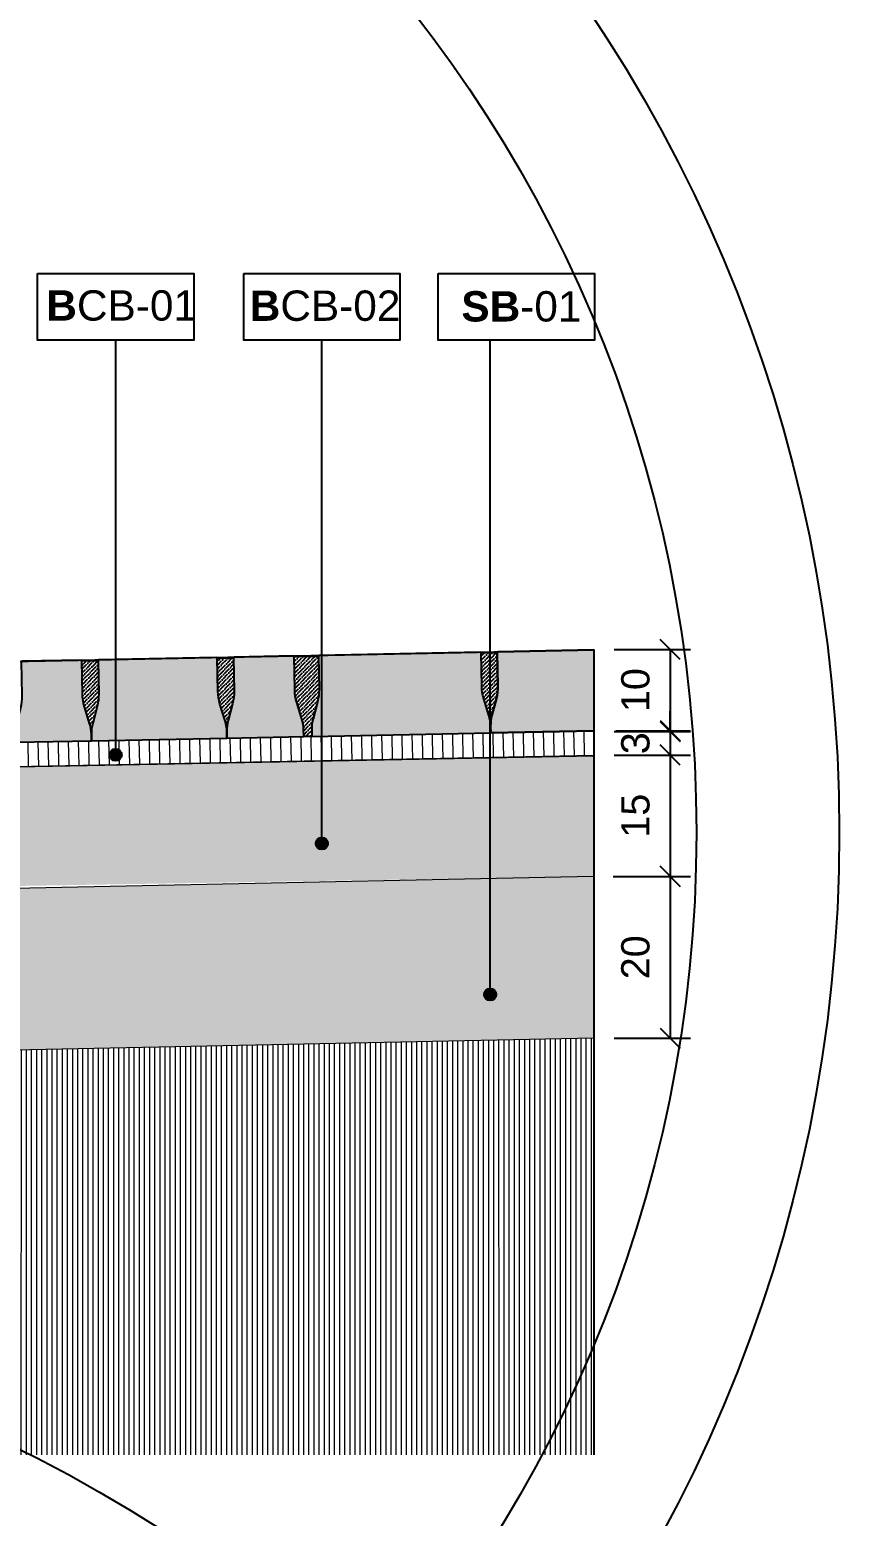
# Model space of a CAD drawing. Header units: metres. Extents: x -325 to 301, y -147 to 149.
# Drawn here: x 68.954 to 69.955, y 76.12 to 77.958 of the extents above; entities that cross this region are included whole.
import ezdxf

# ---------------------------------------------------------------- set-up
doc = ezdxf.new("R2010")
doc.units = ezdxf.units.M
doc.layers.get('Defpoints').update_dxf_attribs({"lineweight": 13})
doc.layers.add('-aux', color=50, linetype='Continuous', plot=False)
doc.layers.add('-AUX-QAD', color=5, linetype='Continuous', plot=False)
doc.layers.add('0-TX-1_25', color=7, linetype='Continuous', true_color=0x3f4f7f)
doc.layers.add('EIT_3 TR sorra', color=7, linetype='Continuous', true_color=0xd8ceb0)
for name, color, linetype in [('00_Xref-Projecte', 7, 'Continuous'), ('1-L- kodolé', 7, 'Continuous'), ('1-SECCIÓ', 1, 'Continuous'), ('A-KEYPLAN_HATCH', 7, 'Continuous'), ('A_TEXT_2', 7, 'Continuous')]:
    doc.layers.add(name, color=color, linetype=linetype)
for name, color, linetype, lineweight, true_color in [('03-TR-Paviment_05_Open Joint Precast Pavements', 7, 'Continuous', 5, 0xb3b3b3), ('3-TR sorra granitica', 7, 'Continuous', 0, 0xf2dac9), ('3-TR tot_u', 7, 'Continuous', 5, 0x787878)]:
    doc.layers.add(name, color=color, linetype=linetype, lineweight=lineweight, true_color=true_color)
for name, color, linetype, lineweight in [('1-CM', 7, 'Continuous', 0), ('3-TR Seleccionat', 44, 'Continuous', 0), ('3-TR Tot-u', 37, 'Continuous', 0)]:
    doc.layers.add(name, color=color, linetype=linetype, lineweight=lineweight)
doc.styles.get("Standard").update_dxf_attribs({"font": 'arial.ttf'})
doc.dimstyles.new('ISO-25', dxfattribs={"dimtxt": 0.1, "dimasz": 0.1, "dimexe": 0.1, "dimexo": 0.1, "dimgap": 0.1, "dimtad": 1, "dimdec": 0, "dimlfac": 100, "dimzin": 9, "dimtxsty": 'Standard', "dimblk": 'OBLIQUE', "dimcen": 0.1, "dimadec": 0, "dimazin": 0, "dimtfac": 1, "dimtdec": 0, "dimtmove": 0, "dimatfit": 3, "dimldrblk": 'OBLIQUE', "dimfxl": 1, "dimarcsym": 0})
pattern_1 = [(45.57882308716561, (41.17352994460509, 6.290211714547253), (0.001742942525919423, 0.006654917678337132), [0.008532812500000079, -0.001706562500000016, 0, -0.001706562500000016])]

# ---------------------------------------------------------------- blocks, each defined once
blk = doc.blocks.new('hatch keyplan 2')
at = {"layer": 'A-KEYPLAN_HATCH'}
blk.add_lwpolyline([(0, 0.005476596624248486), (0.012874798693294, 0.005476596623793739), (0.012874798693294, -2.273736754432321e-13), (0, 0)], close=True, dxfattribs=at)
blk = doc.blocks.new('hatch keyplan')
at = {"layer": 'A-KEYPLAN_HATCH'}
blk.add_blockref('hatch keyplan 2', (1.430579833341536, 0.8521467901477053), dxfattribs=at)
blk = doc.blocks.new('B-CB01')
at = {"layer": 'A-KEYPLAN_HATCH'}
blk.add_blockref('hatch keyplan', (-1.430579833341536, -0.8521467901477052), dxfattribs=at)
at = {"layer": 'A_TEXT_2', "insert": (-0.0007977308478921419, 0.004105509799023688), "char_height": 0.0025, "attachment_point": 1}
blk.add_mtext_dynamic_manual_height_columns('\\pi0.00152;{\\fArial|b1|i0|c0|p34;B}CB-01', width=0.01456192034901793, gutter_width=0.015, heights=[0], dxfattribs=at)
blk = doc.blocks.new('B-CB02')
at = {"layer": 'A-KEYPLAN_HATCH'}
blk.add_blockref('hatch keyplan', (-1.430579833341536, -0.8521467901477053), dxfattribs=at)
at = {"layer": 'A_TEXT_2', "insert": (-0.0007977308478888112, 0.004087061300781514), "char_height": 0.0025, "attachment_point": 1}
blk.add_mtext_dynamic_manual_height_columns('\\pi0.00129;{\\fArial|b1|i0|c0|p34;B}CB-02', width=0.01456192034901793, gutter_width=0.015, heights=[0], dxfattribs=at)
blk = doc.blocks.new('SB-01')
at = {"layer": 'A-KEYPLAN_HATCH'}
blk.add_blockref('hatch keyplan', (-1.430579833341536, -0.8521467901477053), dxfattribs=at)
at = {"layer": 'A_TEXT_2', "insert": (-0.0007977307988561444, 0.004032374434375541), "char_height": 0.0025, "attachment_point": 1}
blk.add_mtext_dynamic_manual_height_columns('\\pi0.00271;{\\fArial|b1|i0|c0|p34;SB}-01', width=0.01456192034901793, gutter_width=0.015, heights=[0], dxfattribs=at)
blk = doc.blocks.new('_Oblique')
at = {"color": 0, "lineweight": -2}
blk.add_line((-0.499999999995058, -0.4999999998130015), (0.500000000028669, 0.500000000163238), dxfattribs=at)
blk = doc.blocks.new('*D639')
at = {"layer": '0-TX-1_25', "color": 0, "lineweight": -2, "transparency": 16777216}
for p, q in [((69.67627183217635, 77.19133341605466), (69.7706533727889, 77.19133341605466)), ((69.7456533727889, 77.19133341605466), (69.7456533727889, 77.09097747203892)), ((69.67827985312454, 77.09097747203892), (69.7706533727889, 77.09097747203892))]:
    blk.add_line(p, q, dxfattribs=at)
at = {"layer": 'Defpoints', "color": 0, "transparency": 16777216}
for p in [(69.65127183217635, 77.19133341605466), (69.65327985312453, 77.09097747203892), (69.7456533727889, 77.09097747203892)]:
    blk.add_point(p, dxfattribs=at)
at = {"layer": '0-TX-1_25', "color": 0, "lineweight": -2, "transparency": 16777216, "xscale": 0.025, "yscale": 0.025, "zscale": 0.025}
for p, rotation in [((69.7456533727889, 77.19133341605466), 90), ((69.7456533727889, 77.09097747203892), 270)]:
    blk.add_blockref('_Oblique', p, dxfattribs=dict(at, rotation=rotation))
at = {"layer": '0-TX-1_25', "color": 0, "transparency": 16777216, "insert": (69.70278331821864, 77.14115544404676), "char_height": 0.035, "attachment_point": 5, "rotation": 90}
blk.add_mtext('10', dxfattribs=at)
blk = doc.blocks.new('*D640')
at = {"layer": '0-TX-1_25', "color": 0, "lineweight": -2, "transparency": 16777216}
for p, q in [((69.74565337278807, 77.08998821096756), (69.74565337278807, 77.11498821096757)), ((69.67627183217635, 77.08998821096756), (69.77065337278808, 77.08998821096756)), ((69.74565337278807, 77.08998821096756), (69.74565337278807, 77.0609314898419)), ((69.67627183217635, 77.0609314898419), (69.77065337278808, 77.0609314898419)), ((69.74565337278807, 77.0609314898419), (69.74565337278807, 77.0359314898419))]:
    blk.add_line(p, q, dxfattribs=at)
at = {"layer": 'Defpoints', "color": 0, "transparency": 16777216}
for p in [(69.65127183217635, 77.08998821096756), (69.65127183217635, 77.0609314898419), (69.74565337278807, 77.0609314898419)]:
    blk.add_point(p, dxfattribs=at)
at = {"layer": '0-TX-1_25', "color": 0, "lineweight": -2, "transparency": 16777216, "xscale": 0.025, "yscale": 0.025, "zscale": 0.025}
for p, rotation in [((69.74565337278807, 77.08998821096756), 270), ((69.74565337278807, 77.0609314898419), 90)]:
    blk.add_blockref('_Oblique', p, dxfattribs=dict(at, rotation=rotation))
at = {"layer": '0-TX-1_25', "color": 0, "transparency": 16777216, "insert": (69.70277138097362, 77.07545985040471), "char_height": 0.035, "attachment_point": 5, "rotation": 90}
blk.add_mtext('3', dxfattribs=at)
blk = doc.blocks.new('*D641')
at = {"layer": '0-TX-1_25', "color": 0, "lineweight": -2, "transparency": 16777216}
for p, q in [((69.67627183217635, 77.0609314898419), (69.77065337278896, 77.0609314898419)), ((69.74565337278895, 77.0609314898419), (69.74565337278895, 76.9108914597256)), ((69.67627183217635, 76.9108914597256), (69.77065337278896, 76.9108914597256))]:
    blk.add_line(p, q, dxfattribs=at)
at = {"layer": 'Defpoints', "color": 0, "transparency": 16777216}
for p in [(69.65127183217635, 77.0609314898419), (69.65127183217635, 76.9108914597256), (69.74565337278895, 76.9108914597256)]:
    blk.add_point(p, dxfattribs=at)
at = {"layer": '0-TX-1_25', "color": 0, "lineweight": -2, "transparency": 16777216, "xscale": 0.025, "yscale": 0.025, "zscale": 0.025}
for p, rotation in [((69.74565337278895, 77.0609314898419), 90), ((69.74565337278895, 76.9108914597256), 270)]:
    blk.add_blockref('_Oblique', p, dxfattribs=dict(at, rotation=rotation))
at = {"layer": '0-TX-1_25', "color": 0, "transparency": 16777216, "insert": (69.70278331821869, 76.98591147478373), "char_height": 0.035, "attachment_point": 5, "rotation": 90}
blk.add_mtext('15', dxfattribs=at)
blk = doc.blocks.new('*D642')
at = {"layer": '0-TX-1_25', "color": 0, "lineweight": -2, "transparency": 16777216}
for p, q in [((69.67523867391033, 76.91084564411615), (69.77065337278907, 76.91084564411615)), ((69.74565337278906, 76.91084564411615), (69.74565337278906, 76.71082424159445)), ((69.67627183217635, 76.71082424159445), (69.77065337278907, 76.71082424159445))]:
    blk.add_line(p, q, dxfattribs=at)
at = {"layer": 'Defpoints', "color": 0, "transparency": 16777216}
for p in [(69.65023867391032, 76.91084564411615), (69.65127183217635, 76.71082424159445), (69.74565337278906, 76.71082424159445)]:
    blk.add_point(p, dxfattribs=at)
at = {"layer": '0-TX-1_25', "color": 0, "lineweight": -2, "transparency": 16777216, "xscale": 0.025, "yscale": 0.025, "zscale": 0.025}
for p, rotation in [((69.74565337278906, 76.91084564411615), 90), ((69.74565337278906, 76.71082424159445), 270)]:
    blk.add_blockref('_Oblique', p, dxfattribs=dict(at, rotation=rotation))
at = {"layer": '0-TX-1_25', "color": 0, "transparency": 16777216, "insert": (69.7027833182188, 76.81083494285528), "char_height": 0.035, "attachment_point": 5, "rotation": 90}
blk.add_mtext('20', dxfattribs=at)
blk = doc.blocks.new('POINT')
at = {"layer": '0-TX-1_25'}
h = blk.add_hatch(dxfattribs=at)
h.set_pattern_fill('ANGLE', color=256)
h.set_pattern_definition([(0, (-83.74681484067048, -12.72584030761209), (0, 6.985), [5.08, -1.905]), (90, (-83.74681484067048, -12.72584030761209), (-6.985, 4.277078946022131e-16), [5.08, -1.905])])
edge = h.paths.add_edge_path()
edge.add_arc((0, 0), 0.0075, 0, 360)
h = blk.add_hatch(color=256, dxfattribs=at)
h.dxf.hatch_style = 1
edge = h.paths.add_edge_path()
edge.add_arc((0, 0), 0.0075, 0, 360)
blk.add_circle((0, 0), 0.0075, dxfattribs=at)

msp = doc.modelspace()

# ---------------------------------------------------------------- hatches: boundary and pattern name
at = {"layer": '03-TR-Paviment_05_Open Joint Precast Pavements'}
h = msp.add_hatch(color=256, dxfattribs=at)
h.dxf.hatch_style = 1
h.paths.add_polyline_path([(69.65127183217632, 77.0909371495277), (69.65127183217632, 77.19095716694373), (69.53262215744138, 77.18858310576955), (69.53263904365426, 77.18773919748814), (69.53267008164049, 77.13799163583992), (69.52523626736834, 77.10996028331643, 0.1128067245031998), (69.52449074048765, 77.0884003883203)])
h = msp.add_hatch(color=256, dxfattribs=at)
h.dxf.hatch_style = 1
edge = h.paths.add_edge_path()
edge.add_line((69.03019998682242, 77.07851030301428), (69.03003603184044, 77.08670444126112))
edge.add_arc((68.98162815789082, 77.0857358478659), 0.04841756327498297, 1.146278584204274, 17.14529771059357)
edge.add_line((69.02789405673622, 77.1000091459261), (69.02153370794178, 77.1206257681732))
edge.add_arc((69.07613880411516, 77.13747175405231), 0.05714458651826031, 181.1462757958576, 197.1452949221402, ccw=False)
edge.add_line((69.019005653319, 77.13632857933), (69.01818294258123, 77.17744562360942))
edge.add_line((69.01818294258123, 77.17744562360942), (69.01738589696005, 77.17742967646801))
edge.add_line((69.01738589696005, 77.17742967646801), (69.01736901217183, 77.17827358338067))
edge.add_line((69.01736901217183, 77.17827358338067), (68.94408588558169, 77.17680726295526))
edge.add_line((68.94408588558169, 77.17680726295526), (68.94410277134762, 77.17596335373341))
edge.add_line((68.94410277134762, 77.17596335373341), (68.94330572472077, 77.17594741029792))
edge.add_line((68.94330572472077, 77.17594741029792), (68.9441284359893, 77.13483036276884))
edge.add_arc((68.88699528360394, 77.13368718465156), 0.05714458817505608, -14.852739959040889, 1.146279167241687, ccw=False)
edge.add_line((68.94223054793113, 77.11903899253097), (68.93669999610651, 77.09818444125449))
edge.add_arc((68.98349981216123, 77.08577329686136), 0.0484175514447214, 165.1472570511002, 181.1462761774888)
edge.add_line((68.93509194999882, 77.08480470573619), (68.93525590730866, 77.07661056753594))
edge.add_line((68.93525590730866, 77.07661056753594), (69.03019998682242, 77.07851030301428))
h = msp.add_hatch(color=256, dxfattribs=at)
h.dxf.hatch_style = 1
edge = h.paths.add_edge_path()
edge.add_line((69.19765763075846, 77.08186095982958), (69.19749367390486, 77.09005509850473))
edge.add_arc((69.14908580387642, 77.08908650969359), 0.04841755926289092, 1.146273253480306, 17.14529237987066)
edge.add_line((69.19535170021598, 77.10335980226651), (69.18899135188713, 77.12397642452295))
edge.add_arc((69.24359645274984, 77.14082241285166), 0.05714459172133844, 181.1462767567304, 197.1452958830143, ccw=False)
edge.add_line((69.18646329677081, 77.13967923706711), (69.18564058603306, 77.18079628134655))
edge.add_line((69.18564058603306, 77.18079628134655), (69.1848435404212, 77.18078033373958))
edge.add_line((69.1848435404212, 77.18078033373958), (69.18482665470185, 77.18162424063361))
edge.add_line((69.18482665470185, 77.18162424063361), (69.03902996602659, 77.17870699845224))
edge.add_line((69.03902996602659, 77.17870699845224), (69.03904685273298, 77.17786308878344))
edge.add_line((69.03904685273298, 77.17786308878344), (69.0382498065717, 77.17784714535726))
edge.add_line((69.0382498065717, 77.17784714535726), (69.03907251737465, 77.13673009781887))
edge.add_arc((68.9819393644575, 77.13558692300508), 0.05714458864064792, -14.852743281270193, 1.1462758450140882, ccw=False)
edge.add_line((69.03717462838537, 77.12093872756239), (69.03164407703562, 77.10008417582964))
edge.add_arc((69.0784438947514, 77.08767303123685), 0.04841755310146644, 165.1472573265867, 181.1462764529801)
edge.add_line((69.03003603093724, 77.08670443984578), (69.03019998682242, 77.07851030301428))
edge.add_line((69.03019998682242, 77.07851030301428), (69.19765763075846, 77.08186095982958))
h = msp.add_hatch(color=256, dxfattribs=at)
h.dxf.hatch_style = 1
edge = h.paths.add_edge_path()
edge.add_line((69.29260171230217, 77.08376068696496), (69.29243775590484, 77.09195482611499))
edge.add_arc((69.2440298834167, 77.09098623085907), 0.04841756185102603, 1.146280820251723, 17.14529994664089)
edge.add_line((69.29029578034438, 77.10525953030508), (69.28393543249041, 77.12587615210526))
edge.add_arc((69.33854053031554, 77.14272213825038), 0.0571445881750281, 181.1462755624887, 197.1452946887714, ccw=False)
edge.add_line((69.28140737785829, 77.14157896372762), (69.2805846671019, 77.18269600893817))
edge.add_line((69.2805846671019, 77.18269600893817), (69.2797876214714, 77.18268006226235))
edge.add_line((69.2797876214714, 77.18268006226235), (69.27977073623626, 77.18352396823455))
edge.add_line((69.27977073623626, 77.18352396823455), (69.20648761011168, 77.18205764781847))
edge.add_line((69.20648761011168, 77.18205764781847), (69.20650449585898, 77.18121373952773))
edge.add_line((69.20650449585898, 77.18121373952773), (69.20570744973494, 77.1811977942393))
edge.add_line((69.20570744973494, 77.1811977942393), (69.20653015956952, 77.14008074854453))
edge.add_arc((69.14939700222881, 77.1389375696295), 0.05714459314537697, -14.852739258730708, 1.1462798675527779, ccw=False)
edge.add_line((69.2046322715393, 77.12428937690997), (69.19910171970537, 77.10343482609905))
edge.add_arc((69.24590154114267, 77.09102368442917), 0.048417555949399, 165.1472617987887, 181.1462809251734)
edge.add_line((69.19749367455675, 77.09005508920268), (69.19765763091682, 77.08186095191493))
edge.add_line((69.19765763091682, 77.08186095191493), (69.29260171230217, 77.08376068696496))
h = msp.add_hatch(color=256, dxfattribs=at)
h.dxf.hatch_style = 1
edge = h.paths.add_edge_path()
edge.add_line((69.52379217610613, 77.08838656342407), (69.52362822111482, 77.09658070213646))
edge.add_arc((69.47522035234817, 77.09561210980343), 0.04841755807180265, 1.146277450208621, 17.14529657659856)
edge.add_line((69.52148624650411, 77.10988540541405), (69.51512589770968, 77.13050202766117))
edge.add_arc((69.56973099883841, 77.14734801433802), 0.05714459148856976, 181.1462750954798, 197.1452942217637, ccw=False)
edge.add_line((69.51259784305896, 77.14620484021466), (69.51177513278677, 77.18732188450339))
edge.add_line((69.51177513278677, 77.18732188450339), (69.51097808670931, 77.18730593688713))
edge.add_line((69.51097808670931, 77.18730593688713), (69.51096120096203, 77.18814984517785))
edge.add_line((69.51096120096203, 77.18814984517785), (69.31142968980733, 77.18415742287365))
edge.add_line((69.31142968980733, 77.18415742287365), (69.31144657603883, 77.1833135136611))
edge.add_line((69.31144657603883, 77.1833135136611), (69.31064953037108, 77.18329756884755))
edge.add_line((69.31064953037108, 77.18329756884755), (69.31147223974938, 77.14218052267792))
edge.add_arc((69.25433908597815, 77.14103734264292), 0.05714458959901388, -14.852738064421885, 1.1462810618593835, ccw=False)
edge.add_line((69.3095743521661, 77.1263891519838), (69.30404379987591, 77.105534600698))
edge.add_arc((69.35084361632991, 77.09312345962708), 0.04841755097906123, 165.1472609722629, 181.1462800986517)
edge.add_line((69.30243575469936, 77.09215486519832), (69.30259971061247, 77.08396072697013))
edge.add_line((69.30259971061247, 77.08396072697013), (69.52379217610613, 77.08838656342407))
at = {"layer": '3-TR Seleccionat'}
h = msp.add_hatch(dxfattribs=at)
h.set_pattern_fill('ANSI31', color=256, scale=0.002, angle=225, style=0)
h.set_pattern_definition([(270, (441144.3122524929, -650759.8014037139), (-0.00635, -1.734723475976807e-18), [])])
h.paths.add_polyline_path([(66.77126353608502, 76.19580236841385), (69.65128148649208, 76.19580236841385), (69.65127183217632, 76.71082424159442), (68.09892376626033, 76.67871839777837), (68.03981260137503, 76.67778953592335), (66.77103777576338, 76.72032731852657)])
at = {"layer": '3-TR sorra granitica'}
h = msp.add_hatch(dxfattribs=at)
h.set_pattern_fill('LINE', color=256, scale=0.09999999999999998, angle=55.49980514896591, style=0)
h.set_pattern_definition([(91.14627738771378, (89.58269342022236, 285.6870577458764), (-0.01249749850454911, -0.0002500622498354824), [])])
h.paths.add_polyline_path([(68.34342161905019, 77.06476507445349), (68.3551396217445, 77.03499720880873), (69.65127183217632, 77.06093148984188), (69.65127183217632, 77.09093729357046)])
at = {"layer": '3-TR Tot-u'}
h = msp.add_hatch(dxfattribs=at)
h.set_pattern_fill('EARTH', color=256, scale=0.005, angle=-79.67847873881027)
h.set_pattern_definition([(280.3215212611898, (-0.9619544787788437, 23.03819359472088), (0.03692491896528266, -0.02554751180462218), [0.03175, -0.03175]), (280.3215212611898, (-0.9502408980094881, 23.04032685856351), (0.03692491896528266, -0.02554751180462218), [0.03175, -0.03175]), (280.3215212611898, (-0.9385273172401334, 23.04246012240613), (0.03692491896528266, -0.02554751180462218), [0.03175, -0.03175]), (10.32152126118974, (-0.9339117023694623, 23.03926668343055), (0.02554751180462218, 0.03692491896528266), [0.03175, -0.03175]), (10.32152126118974, (-0.9317784385268464, 23.02755310266119), (0.02554751180462218, 0.03692491896528266), [0.03175, -0.03175]), (10.32152126118974, (-0.9296451746842163, 23.01583952189184), (0.02554751180462218, 0.03692491896528266), [0.03175, -0.03175])])
h.paths.add_polyline_path([(68.04651416809284, 76.87767722689908), (66.77103777576338, 76.92043969065307), (66.77103777576338, 76.72032731852657), (68.0452302139848, 76.67760790146563), (69.65127183217632, 76.71082424159442), (69.6502386739103, 76.91084564411612)])
at = {"layer": '3-TR tot_u'}
h = msp.add_hatch(dxfattribs=at)
h.set_pattern_fill('AR-CONC', color=256, scale=0.0002499999999999997, angle=92.9928143935928)
h.set_pattern_definition([(142.9928143935928, (269989.1826218755, -738416.6042376308), (0.00160133854976033, 0.04569209416202706), [0.004762499999999995, -0.05238749999999995]), (87.99281439359284, (269989.1826218755, -738416.6042376308), (-0.04723904418761809, -0.01129264178091974), [0.003809999999999996, -0.04191014604249996]), (193.4442590935928, (269989.1827553202, -738416.6004299686), (-0.04563770368725484, 0.03439945236275431), [0.004047502199999992, -0.04452256114999992]), (139.1770143935928, (269989.1699391972, -738416.6049007069), (0.00695793884922797, 0.0682260934048176), [0.007143749999999992, -0.07858124999999991]), (189.6283720035927, (269989.1705190189, -738416.5992152045), (-0.06487092434638955, 0.05604051034146583), [0.006071255784999993, -0.06678390203999993]), (84.17696556359282, (269989.1699391972, -738416.6049007069), (-0.06487092434352237, 0.05604051034498883), [0.005714991767499994, -0.06286493297999993]), (113.9928143935928, (269989.1727783288, -738416.5983935987), (0.02355245547627941, 0.03918673552424966), [0.004762499999999994, -0.05238749999999994]), (58.99281439359278, (269989.1727783288, -738416.5983935987), (-0.04679086962607495, 0.01302528763197387), [0.003809999999999996, -0.04190999999999995]), (164.4442593935928, (269989.1747410334, -738416.5951280374), (-0.02323841438272714, 0.05221202305941412), [0.004047502199999996, -0.04452248439999995]), (130.4928143935928, (269989.1826218755, -738416.6042376308), (-0.02115024290892982, -0.0003325720948346777), [0, -0.04140199999999996, 0, -0.04254499999999996, 0, -0.04206874999999995]), (100.4928143935928, (269989.1826218755, -738416.6042376308), (-0.02588315998721204, 0.01537450676871891), [0, -0.02425699999999997, 0, -0.04044949999999996, 0, -0.01603374999999999]), (60.4928143935928, (269989.1833612054, -738416.6183788172), (-0.0003395878614522781, 0.03392619092123889), [0, -0.01587499999999998, 0, -0.04952999999999995, 0, -0.06572249999999992]), (50.49281439359279, (269989.1836927434, -738416.6247201564), (-0.008281435526141462, 0.03664990282591291), [0, -0.02063749999999996, 0, -0.03289299999999993, 0, -0.04667249999999992])])
h.paths.add_polyline_path([(68.04480928950098, 76.88414933621289), (69.6502386739103, 76.91084564411612), (69.65127183217632, 77.0599941756442), (68.3551396074656, 77.0349972450822), (68.04103718276302, 77.02871233820244), (66.77103777576338, 77.07050056666263), (66.77103777576338, 76.92043969065307)])
at = {"layer": 'EIT_3 TR sorra'}
h = msp.add_hatch(dxfattribs=at)
h.set_pattern_fill('ANSI36', color=256, scale=0.00107500000000001, angle=0.5788230871656231, style=0, double=1)
h.set_pattern_definition(pattern_1)
edge = h.paths.add_edge_path()
edge.add_line((69.03020006005977, 77.07850680573193), (69.03003610181881, 77.08670094391356))
edge.add_arc((68.98162823471245, 77.08573235138067), 0.04841755641585026, 1.146277725958391, 17.14529685206857)
edge.add_line((69.0278941272174, 77.10000564672556), (69.02153378021073, 77.1206222727345))
edge.add_arc((69.0761388785679, 77.137468255576), 0.05714458770953374, 181.1462722401428, 197.145291366361, ccw=False)
edge.add_line((69.01900572650976, 77.13632508437547), (69.01818294629646, 77.1774456241495))
edge.add_line((69.01818294629646, 77.1774456241495), (69.03824980806155, 77.17784714072954))
edge.add_line((69.03824980806155, 77.17784714072954), (69.03907258735302, 77.1367266004713))
edge.add_arc((68.98193943443597, 77.1355834256575), 0.05714458864054874, -14.852743281282017, 1.1462758450302886, ccw=False)
edge.add_line((69.03717469836374, 77.12093523021483), (69.03164414743298, 77.10008068081923))
edge.add_arc((69.07844396142781, 77.08766953330338), 0.04841755025412004, 165.147252854394, 181.1462719806044)
edge.add_line((69.03003610038482, 77.08670094574788), (69.03020005869101, 77.07850680430727))
h = msp.add_hatch(dxfattribs=at)
h.set_pattern_fill('ANSI36', color=256, scale=0.00107500000000001, angle=0.5788230871656231, style=0, double=1)
h.set_pattern_definition(pattern_1)
edge = h.paths.add_edge_path()
edge.add_line((69.19765770210557, 77.08185746390667), (69.1974937457362, 77.09005160166))
edge.add_arc((69.14908587882942, 77.0890830107883), 0.04841755618306665, 1.14627576527547, 17.14529489139035)
edge.add_line((69.19535177160037, 77.10335630448134), (69.18899142460302, 77.12397293002468))
edge.add_arc((69.24359652520012, 77.14081892000522), 0.05714459195447903, 181.1462784179025, 197.14529754412, ccw=False)
edge.add_line((69.18646336902114, 77.13967574255955), (69.18564058974366, 77.18079628211942))
edge.add_line((69.18564058974366, 77.18079628211942), (69.20570745198361, 77.1811977982432))
edge.add_line((69.20570745198361, 77.1811977982432), (69.2065302312611, 77.14007725868332))
edge.add_arc((69.14939707365464, 77.13893408141995), 0.05714459337802536, -14.852740919781695, 1.146278206527711, ccw=False)
edge.add_line((69.20463234276534, 77.12428588703946), (69.19910179091278, 77.10343133715965))
edge.add_arc((69.24590159846284, 77.0910201921035), 0.04841754339418004, 165.1472537129189, 181.1462728391306)
edge.add_line((69.19749374429293, 77.09005160395988), (69.19765770119307, 77.08185746295692))
h = msp.add_hatch(dxfattribs=at)
h.set_pattern_fill('ANSI36', color=256, scale=0.00107500000000001, angle=0.5788230871656231, style=0, double=1)
h.set_pattern_definition(pattern_1)
edge = h.paths.add_edge_path()
edge.add_line((69.30259978064655, 77.08395725011687), (69.2926017834723, 77.08375719988786))
edge.add_line((69.2926017834723, 77.08375719988786), (69.29243782660942, 77.09195133902855))
edge.add_arc((69.2440299630249, 77.09098274775758), 0.04841755286946288, 1.146276316327382, 17.14529544243936)
edge.add_line((69.29029585249222, 77.10525604091875), (69.28393550596041, 77.12587266647142))
edge.add_arc((69.33854060021625, 77.14271865373642), 0.05714458509448688, 181.1462776905014, 197.1452968167197, ccw=False)
edge.add_line((69.28140745088137, 77.14157547715332), (69.28058467081247, 77.18269600971104))
edge.add_line((69.28058467081247, 77.18269600971104), (69.31064953116714, 77.18329757561692))
edge.add_line((69.31064953116714, 77.18329757561692), (69.31147231028626, 77.14217704397171))
edge.add_arc((69.25433915433152, 77.1410338669743), 0.05714459172132202, -14.852741153257682, 1.1462779730512125, ccw=False)
edge.add_line((69.30957442178118, 77.1263856727934), (69.3040438694444, 77.10553112383543))
edge.add_arc((69.35084368423783, 77.09311998296407), 0.04841754932282608, 165.1472606967975, 181.1462798230139)
edge.add_line((69.30243582425852, 77.09215138880133), (69.30259978064655, 77.08395725011687))
edge.add_line((69.30259978064655, 77.08395725011687), (69.2926017834723, 77.08375719988786))
h = msp.add_hatch(dxfattribs=at)
h.set_pattern_fill('ANSI36', color=256, scale=0.00107500000000001, angle=0.5788230871656231, style=0, double=1)
h.set_pattern_definition(pattern_1)
edge = h.paths.add_edge_path()
edge.add_line((69.52379224846803, 77.08838308661738), (69.52362829209865, 77.0965772243707))
edge.add_arc((69.47522042685301, 77.09560863329939), 0.04841755452625723, 1.146276040776365, 17.14529516689074)
edge.add_line((69.52148631797215, 77.10988192672647), (69.51512597096547, 77.1304985527354))
edge.add_arc((69.5697310701767, 77.14734454079827), 0.05714459006487475, 181.1462769902359, 197.145296116453, ccw=False)
edge.add_line((69.51259791585846, 77.14620136481402), (69.51177513556618, 77.18732188525763))
edge.add_line((69.51177513556618, 77.18732188525763), (69.53184199734059, 77.1877234013721))
edge.add_line((69.53184199734059, 77.1877234013721), (69.53266477717662, 77.14660288045359))
edge.add_arc((69.47553162122193, 77.14545970345617), 0.05714459172126519, -14.852741153258478, 1.1462779730522925, ccw=False)
edge.add_line((69.53076688867154, 77.13081150927529), (69.52523633633476, 77.10995696031732))
edge.add_arc((69.57203614760631, 77.09754581818412), 0.04841754624207761, 165.1472581851459, 181.1462773113592)
edge.add_line((69.52362829066467, 77.09657722620504), (69.52379224754621, 77.08838308613319))

# ---------------------------------------------------------------- linework, layer by layer
at = {"layer": '-aux'}
for points in [[(69.03020005869101, 77.07850680430727), (69.03020006005977, 77.07850680573193), (69.03003610181881, 77.08670094391356, 0.06992251114754273), (69.0278941272174, 77.10000564672556), (69.02153378021073, 77.1206222727345, -0.06992251114800961), (69.01900572650976, 77.13632508437547), (69.01818294629646, 77.1774456241495), (69.03824980806155, 77.17784714072954), (69.03907258735302, 77.1367266004713, -0.0699225111484148), (69.03717469836374, 77.12093523021483), (69.03164414743298, 77.10008068081923, 0.06992251114798485), (69.03003610038482, 77.08670094574788), (69.03020005869101, 77.07850680430727), (69.03020006005977, 77.07850680573193)], [(69.19765770119307, 77.08185746295692), (69.19765770210557, 77.08185746390667), (69.1974937457362, 77.09005160166, 0.06992251114754273), (69.19535177160037, 77.10335630448134), (69.18899142460302, 77.12397293002468, -0.06992251114800961), (69.18646336902114, 77.13967574255955), (69.18564058974366, 77.18079628211942), (69.20570745198361, 77.1811977982432), (69.2065302312611, 77.14007725868332, -0.0699225111484148), (69.20463234276534, 77.12428588703946), (69.19910179091278, 77.10343133715965, 0.06992251114798485), (69.19749374429293, 77.09005160395988), (69.19765770119307, 77.08185746295692), (69.19765770210557, 77.08185746390667)], [(69.30259978064655, 77.08395725011687), (69.2926017834723, 77.08375719988786), (69.29243782660942, 77.09195133902855, 0.06992251114754273), (69.29029585249222, 77.10525604091875), (69.28393550596041, 77.12587266647142, -0.06992251114800961), (69.28140745088137, 77.14157547715332), (69.28058467081247, 77.18269600971104), (69.31064953116714, 77.18329757561692), (69.31147231028626, 77.14217704397171, -0.0699225111484148), (69.30957442178118, 77.1263856727934), (69.3040438694444, 77.10553112383543, 0.06992251114798485), (69.30243582425852, 77.09215138880133), (69.30259978064655, 77.08395725011687), (69.2926017834723, 77.08375719988786)], [(69.52379224754621, 77.08838308613319), (69.52379224846803, 77.08838308661738), (69.52362829209865, 77.0965772243707, 0.06992251114754273), (69.52148631797215, 77.10988192672647), (69.51512597096547, 77.1304985527354, -0.06992251114800961), (69.51259791585846, 77.14620136481402), (69.51177513556618, 77.18732188525763), (69.53184199734059, 77.1877234013721), (69.53266477717662, 77.14660288045359, -0.0699225111484148), (69.53076688867154, 77.13081150927529), (69.52523633633476, 77.10995696031732, 0.06992251114798485), (69.52362829066467, 77.09657722620504), (69.52379224754621, 77.08838308613319), (69.52379224846803, 77.08838308661738)]]:
    msp.add_lwpolyline(points, format="xyb", dxfattribs=at)
at = {"layer": '-AUX-QAD'}
for centre, radius in [((68.13375237947446, 76.96502982953834), 1.820887697150468), ((68.13375237947446, 76.96502982953834), 1.644287805263133), ((68.13375237947446, 74.57011855805584), 1.820887697150468), ((68.13375237947446, 74.57011855805584), 1.644287805263133)]:
    msp.add_circle(centre, radius, dxfattribs=at)
at = {"layer": '0-TX-1_25'}
for points in [[(69.06007870020481, 77.06113927183691), (69.06007870020483, 77.57391037196241)], [(69.31500184780747, 76.95162927765404), (69.31500184780747, 77.57391037196241)], [(69.52314471589398, 76.76474232649929), (69.52314471589398, 77.57391037196241)]]:
    msp.add_lwpolyline(points, dxfattribs=at)
at = {"layer": '00_Xref-Projecte'}
msp.add_lwpolyline([(68.35547875023428, 77.16502982953837), (69.65127183217632, 77.19095730861959)], dxfattribs=at)
at = {"layer": '1-CM'}
for p, q in [((68.3551396074656, 77.03499724508221), (69.65127183217632, 77.06093148984188)), ((69.6502386739103, 76.91084564411612), (68.0465141680929, 76.87767722689888)), ((69.65127183217632, 76.71082424159442), (68.0452302139848, 76.67760790146563))]:
    msp.add_line(p, q, dxfattribs=at)
msp.add_lwpolyline([(68.35513962174451, 77.03499720880873), (69.65127183217632, 77.05999421335522), (69.65127183217632, 77.08998821096753), (68.34342138878273, 77.0647650698454), (68.33843025873608, 77.0774583437814), (68.33842500536483, 77.07745823801936)], dxfattribs=at)
at = {"layer": '1-L- kodolé'}
for points in [[(69.65127183217632, 77.1909573088957), (69.53262215500311, 77.18858325093805), (69.53263904170947, 77.18773934126925), (69.53184199462638, 77.18772339735888), (69.53266470681673, 77.146606350314, -0.0699225111482901), (69.53076681874924, 77.13081498054171), (69.5252362664684, 77.10996042879033, 0.06992251114875708), (69.5236282212918, 77.09658069329068), (69.52379217721426, 77.0883865545969), (69.65127183217632, 77.09093729357046)], [(69.65127183217632, 77.0909371495277), (69.52379217776235, 77.08838641078785), (69.52362822137432, 77.0965805494723, -0.06992251114875708), (69.52523626793827, 77.10996028546548), (69.53076681936253, 77.13081483347369, 0.0699225111482901), (69.53266470692718, 77.14660620509893), (69.53184199573317, 77.18772324890347), (69.53263904365426, 77.18773919748814), (69.53262215744138, 77.18858310576955), (69.65127183217632, 77.19095716694373)]]:
    msp.add_lwpolyline(points, format="xyb", dxfattribs=at)
for points in [[(69.03019998682242, 77.07851030301428), (69.03003603184044, 77.08670444126112, 0.06992251114875708), (69.02789405673622, 77.1000091459261), (69.02153370794178, 77.1206257681732, -0.0699225111482901), (69.019005653319, 77.13632857933), (69.01818294258123, 77.17744562360942), (69.01738589696005, 77.17742967646801), (69.01736901217183, 77.17827358338067), (68.94408588558169, 77.17680726295526), (68.94410277134762, 77.17596335373341), (68.94330572472077, 77.17594741029792), (68.9441284359893, 77.13483036276884, -0.0699225111482901), (68.94223054793113, 77.11903899253097), (68.93669999610651, 77.09818444125449, 0.06992251114875708), (68.93509194999882, 77.08480470573619), (68.93525590730866, 77.07661056753594)], [(69.19765763075846, 77.08186095982958), (69.19749367390486, 77.09005509850473, 0.06992251114875708), (69.19535170021598, 77.10335980226651), (69.18899135188713, 77.12397642452295, -0.0699225111482901), (69.18646329677081, 77.13967923706711), (69.18564058603306, 77.18079628134655), (69.1848435404212, 77.18078033373958), (69.18482665470185, 77.18162424063361), (69.03902996602659, 77.17870699845224), (69.03904685273298, 77.17786308878344), (69.0382498065717, 77.17784714535726), (69.03907251737465, 77.13673009781887, -0.0699225111482901), (69.03717462838537, 77.12093872756239), (69.03164407703562, 77.10008417582964, 0.06992251114875708), (69.03003603093724, 77.08670443984578), (69.03019998682242, 77.07851030301428)], [(69.29260171230217, 77.08376068696496), (69.29243775590484, 77.09195482611499, 0.06992251114875708), (69.29029578034438, 77.10525953030508), (69.28393543249041, 77.12587615210526, -0.0699225111482901), (69.28140737785829, 77.14157896372762), (69.2805846671019, 77.18269600893817), (69.2797876214714, 77.18268006226235), (69.27977073623626, 77.18352396823455), (69.20648761011168, 77.18205764781847), (69.20650449585898, 77.18121373952773), (69.20570744973494, 77.1811977942393), (69.20653015956952, 77.14008074854453, -0.0699225111482901), (69.2046322715393, 77.12428937690997), (69.19910171970537, 77.10343482609905, 0.06992251114875708), (69.19749367455675, 77.09005508920268), (69.19765763091682, 77.08186095191493)], [(69.52379217610613, 77.08838656342407), (69.52362822111482, 77.09658070213646, 0.06992251114875708), (69.52148624650411, 77.10988540541405), (69.51512589770968, 77.13050202766117, -0.0699225111482901), (69.51259784305896, 77.14620484021466), (69.51177513278677, 77.18732188450339), (69.51097808670931, 77.18730593688713), (69.51096120096203, 77.18814984517785), (69.31142968980733, 77.18415742287365), (69.31144657603883, 77.1833135136611), (69.31064953037108, 77.18329756884755), (69.31147223974938, 77.14218052267792, -0.0699225111482901), (69.3095743521661, 77.1263891519838), (69.30404379987591, 77.105534600698, 0.06992251114875708), (69.30243575469936, 77.09215486519832), (69.30259971061247, 77.08396072697013)]]:
    msp.add_lwpolyline(points, format="xyb", close=True, dxfattribs=at)
at = {"layer": '1-SECCIÓ'}
msp.add_line((69.65127183217632, 77.19133341605463), (69.65127183217632, 76.19580236841385), dxfattribs=at)

# ---------------------------------------------------------------- block references
at = {"layer": '0-TX-1_25', "xscale": 15, "yscale": 15, "zscale": 15}
for name, p in [('B-CB01', (68.9635177100051, 77.57391037196496)), ('B-CB02', (69.21844085760776, 77.5739103719641)), ('SB-01', (69.4587707224275, 77.57391037196354))]:
    msp.add_blockref(name, p, dxfattribs=at)
at = {"layer": '0-TX-1_25'}
for p in [(69.06007870020481, 77.06113927183691), (69.31500184780747, 76.95162927765404), (69.52314471589398, 76.76474232649929)]:
    msp.add_blockref('POINT', p, dxfattribs=at)

# ---------------------------------------------------------------- dimensions: what is measured, and where the dimension line sits
for base, p1, p2, picture, middle in [((69.7456533727889, 77.09097747203892), (69.65127183217632, 77.19133341605463), (69.6532798531245, 77.09097747203889), '*D639', (69.70278331821864, 77.14115544404676)), ((69.74565337278895, 76.9108914597256), (69.65127183217632, 77.06093148984188), (69.65127183217632, 76.91089145972558), '*D641', (69.70278331821869, 76.98591147478373)), ((69.74565337278906, 76.71082424159445), (69.6502386739103, 76.91084564411612), (69.65127183217632, 76.71082424159442), '*D642', (69.7027833182188, 76.81083494285528))]:
    dim = msp.add_linear_dim(base=base, p1=p1, p2=p2, angle=90, dimstyle='ISO-25', override={"dimtxt": 0.035, "dimasz": 0.025, "dimexe": 0.025, "dimexo": 0.025, "dimgap": 0.025, "dimblk1": 'Oblique', "dimblk2": 'Oblique', "dimsah": 1, "dimfxl": 0.1, "dimfxlon": 1, "dimarcsym": 1}, dxfattribs=at)
    dim.commit()
    dim.dimension.update_dxf_attribs({"geometry": picture, "text_midpoint": middle})
dim = msp.add_linear_dim(base=(69.74565337278807, 77.0609314898419), p1=(69.65127183217632, 77.08998821096753), p2=(69.65127183217632, 77.06093148984188), angle=90, dimstyle='ISO-25', override={"dimtxt": 0.035, "dimasz": 0.025, "dimexe": 0.025, "dimexo": 0.025, "dimgap": 0.025, "dimblk1": 'Oblique', "dimblk2": 'Oblique', "dimsah": 1, "dimfxl": 0.1, "dimfxlon": 1, "dimarcsym": 1}, dxfattribs=at)
dim.commit()
dim.dimension.update_dxf_attribs({"geometry": '*D640', "text_midpoint": (69.74565337278807, 77.07545985040471), "dimtype": 160})

doc.saveas('drawing.dxf')
